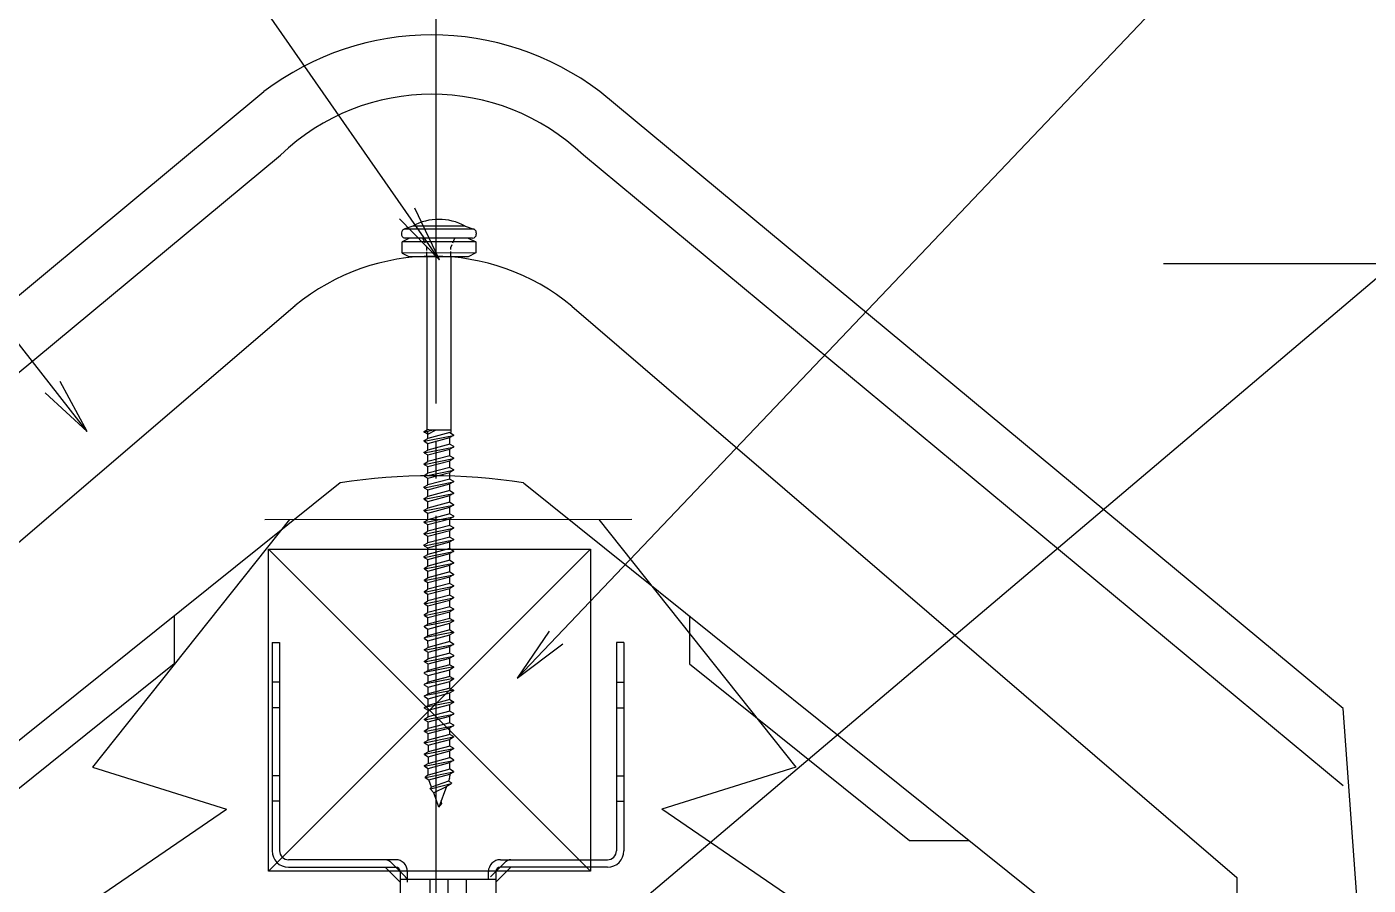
# Model space of a CAD drawing. Extents: x -1727 to 4652, y -2308 to 2357.
# Drawn here: x 668.7 to 847.9, y 599.5 to 714.1 of the extents above; entities that cross this region are included whole.
import ezdxf

# ---------------------------------------------------------------- set-up
doc = ezdxf.new("R2010")
doc.units = 0
doc.header["$LTSCALE"] = 5
doc.linetypes.add('DASHDOT', pattern=[43, 40, -1, 1, -1])
doc.linetypes.add('DASHED', pattern=[7, 6, -1])
for name, color, linetype in [('0-1', 7, 'CONTINUOUS'), ('0-2', 7, 'CONTINUOUS'), ('0-3', 7, 'CONTINUOUS'), ('0-4', 7, 'CONTINUOUS')]:
    doc.layers.add(name, color=color, linetype=linetype)

msp = doc.modelspace()

# ---------------------------------------------------------------- linework, layer by layer
at = {"layer": '0-1', "color": 4, "linetype": 'CONTINUOUS'}
for p, q in [((718.7496, 686.578), (718.7496, 686.3779)), ((720.2495, 687.4783), (719.0774, 687.0479)), ((728.2496, 687.0795), (719.2496, 687.0779)), ((727.2494, 687.4795), (720.2495, 687.4783)), ((727.2494, 687.4795), (728.4215, 687.0495)), ((728.7495, 686.5798), (728.7495, 686.3797)), ((719.8246, 685.878), (718.8248, 685.378)), ((728.6747, 685.3798), (718.8248, 685.378)), ((718.8251, 683.878), (718.8248, 685.378)), ((728.2498, 685.8795), (719.2498, 685.8779)), ((721.8978, 685.1884), (721.5988, 685.8783)), ((722.1499, 684.6085), (722.025, 684.8986)), ((722.1499, 684.1984), (722.1499, 684.6085)), ((725.35, 684.6091), (725.52, 684.9991)), ((725.35, 684.3691), (725.35, 684.6091)), ((725.6148, 685.219), (725.9008, 685.8791)), ((727.6747, 685.8794), (728.6747, 685.3798)), ((728.6747, 685.3798), (728.675, 683.8798)), ((728.675, 683.8798), (718.8251, 683.878)), ((718.8251, 683.878), (719.8251, 683.3781)), ((727.6752, 683.3795), (719.8251, 683.3781)), ((722.1501, 683.3785), (722.15, 684.0385)), ((722.1501, 683.3785), (722.1541, 660.3784)), ((725.3502, 683.3791), (725.3501, 684.0592)), ((725.3502, 683.3791), (725.3543, 659.929)), ((728.675, 683.8798), (727.6752, 683.3795)), ((721.8044, 660.0484), (722.2193, 660.2986)), ((721.8044, 659.9584), (722.8223, 660.2088)), ((721.8044, 659.9584), (721.8044, 660.0484)), ((722.2923, 659.6687), (721.8044, 659.9584)), ((721.8046, 658.7386), (725.7045, 659.5193)), ((722.1541, 660.3784), (722.2193, 660.2986)), ((722.5874, 660.2087), (722.2193, 660.2986)), ((722.2924, 659.1185), (722.2922, 660.0086)), ((722.2923, 659.6687), (723.3122, 660.2088)), ((725.2172, 659.899), (722.2924, 659.1185)), ((725.3543, 660.2092), (722.5874, 660.2087)), ((725.2172, 659.899), (725.7045, 659.6192)), ((725.7045, 659.5193), (725.2173, 659.239)), ((725.7045, 659.6192), (725.7045, 659.5193)), ((721.8046, 658.8385), (722.2924, 659.1185)), ((721.8046, 658.7386), (721.8046, 658.8385)), ((721.8046, 658.7386), (722.2925, 658.4585)), ((721.8049, 657.1885), (725.7048, 657.9692)), ((721.8049, 657.2884), (722.2926, 657.5687)), ((722.2925, 658.4585), (725.2173, 659.239)), ((722.2926, 657.5687), (722.2925, 658.4585)), ((725.2175, 658.3492), (722.2926, 657.5687)), ((722.2927, 656.9087), (725.2176, 657.6892)), ((725.2175, 658.3492), (725.2173, 659.239)), ((725.2175, 658.3492), (725.7047, 658.0691)), ((725.7048, 657.9692), (725.2176, 657.6892)), ((725.2178, 656.7991), (725.2176, 657.6892)), ((725.7047, 658.0691), (725.7048, 657.9692)), ((721.8049, 657.1885), (721.8049, 657.2884)), ((721.8049, 657.1885), (722.2927, 656.9087)), ((721.8052, 655.6384), (725.705, 656.4191)), ((721.8052, 655.7386), (722.2929, 656.0186)), ((721.8052, 655.6384), (721.8052, 655.7386)), ((722.2929, 656.0186), (722.2927, 656.9087)), ((725.2178, 656.7991), (722.2929, 656.0186)), ((722.293, 655.3586), (725.2179, 656.1391)), ((725.2178, 656.7991), (725.705, 656.5193)), ((725.705, 656.4191), (725.2179, 656.1391)), ((725.218, 655.249), (725.2179, 656.1391)), ((725.705, 656.5193), (725.705, 656.4191)), ((721.8052, 655.6384), (722.293, 655.3586)), ((721.8054, 654.0886), (725.7053, 654.8693)), ((721.8054, 654.1885), (722.2932, 654.4685)), ((721.8054, 654.0886), (721.8054, 654.1885)), ((721.8054, 654.0886), (722.2933, 653.8085)), ((722.2932, 654.4685), (722.293, 655.3586)), ((725.218, 655.249), (722.2932, 654.4685)), ((722.2933, 653.8085), (725.2182, 654.589)), ((725.218, 655.249), (725.7053, 654.9692)), ((725.7053, 654.8693), (725.2182, 654.589)), ((725.2183, 653.6992), (725.2182, 654.589)), ((725.7053, 654.9692), (725.7053, 654.8693)), ((721.8057, 652.5385), (725.7056, 653.3192)), ((721.8057, 652.6384), (722.2935, 652.9187)), ((721.8057, 652.5385), (721.8057, 652.6384)), ((721.8057, 652.5385), (722.2936, 652.2587)), ((722.2935, 652.9187), (722.2933, 653.8085)), ((725.2183, 653.6992), (722.2935, 652.9187)), ((722.2936, 652.2587), (725.2184, 653.0392)), ((722.2937, 651.3686), (722.2936, 652.2587)), ((725.2186, 652.1491), (722.2937, 651.3686)), ((725.2183, 653.6992), (725.7056, 653.4191)), ((725.7056, 653.3192), (725.2184, 653.0392)), ((725.2186, 652.1491), (725.2184, 653.0392)), ((725.2186, 652.1491), (725.7058, 651.8693)), ((725.7056, 653.4191), (725.7056, 653.3192)), ((721.806, 650.9884), (725.7059, 651.7691)), ((721.806, 651.0886), (722.2937, 651.3686)), ((721.806, 650.9884), (721.806, 651.0886)), ((721.806, 650.9884), (722.2938, 650.7086)), ((722.2938, 650.7086), (725.2187, 651.4891)), ((722.294, 649.8185), (722.2938, 650.7086)), ((725.2189, 650.599), (722.294, 649.8185)), ((725.7059, 651.7691), (725.2187, 651.4891)), ((725.2189, 650.599), (725.2187, 651.4891)), ((725.2189, 650.599), (725.7061, 650.3093)), ((725.7058, 651.8693), (725.7059, 651.7691)), ((721.8062, 649.5385), (722.294, 649.8185)), ((721.8063, 649.4386), (721.8062, 649.5385)), ((721.8063, 649.4386), (725.7061, 650.2193)), ((721.8063, 649.4386), (722.2941, 649.1585)), ((721.8065, 647.8885), (725.7064, 648.6692)), ((722.2941, 649.1585), (725.219, 649.939)), ((722.2943, 648.2687), (722.2941, 649.1585)), ((725.2191, 649.0492), (722.2943, 648.2687)), ((725.7061, 650.2193), (725.219, 649.939)), ((725.2191, 649.0492), (725.219, 649.939)), ((725.2191, 649.0492), (725.7064, 648.7592)), ((725.7064, 648.6692), (725.2193, 648.3892)), ((725.7061, 650.3093), (725.7061, 650.2193)), ((725.7064, 648.7592), (725.7064, 648.6692)), ((721.8065, 647.9884), (722.2943, 648.2687)), ((721.8065, 647.8885), (721.8065, 647.9884)), ((721.8065, 647.8885), (722.2944, 647.6087)), ((721.8068, 646.3384), (725.7067, 647.1191)), ((722.2944, 647.6087), (725.2193, 648.3892)), ((722.2945, 646.7186), (722.2944, 647.6087)), ((725.2194, 647.4991), (722.2945, 646.7186)), ((722.2947, 646.0586), (725.2195, 646.8391)), ((725.2194, 647.4991), (725.2193, 648.3892)), ((725.2194, 647.4991), (725.7067, 647.2091)), ((725.7067, 647.1191), (725.2195, 646.8391)), ((725.2197, 645.949), (725.2195, 646.8391)), ((725.7067, 647.2091), (725.7067, 647.1191)), ((721.8068, 646.4386), (722.2945, 646.7186)), ((721.8068, 646.3384), (721.8068, 646.4386)), ((721.8068, 646.3384), (722.2947, 646.0586)), ((721.8071, 644.7886), (725.7069, 645.5693)), ((721.8071, 644.8885), (722.2948, 645.1685)), ((722.2948, 645.1685), (722.2947, 646.0586)), ((725.2197, 645.949), (722.2948, 645.1685)), ((722.2949, 644.5085), (725.2198, 645.289)), ((725.2197, 645.949), (725.7069, 645.6593)), ((725.7069, 645.5693), (725.2198, 645.289)), ((725.22, 644.3992), (725.2198, 645.289)), ((725.7069, 645.6593), (725.7069, 645.5693)), ((721.8071, 644.7886), (721.8071, 644.8885)), ((721.8071, 644.7886), (722.2949, 644.5085)), ((721.8073, 643.3384), (722.2951, 643.6187)), ((721.8074, 643.2385), (721.8073, 643.3384)), ((721.8074, 643.2385), (725.7072, 644.0192)), ((721.8074, 643.2385), (722.2952, 642.9587)), ((722.2951, 643.6187), (722.2949, 644.5085)), ((725.22, 644.3992), (722.2951, 643.6187)), ((722.2952, 642.9587), (725.2201, 643.7392)), ((725.22, 644.3992), (725.7072, 644.1092)), ((725.7072, 644.0192), (725.2201, 643.7392)), ((725.2202, 642.8491), (725.2201, 643.7392)), ((725.7072, 644.1092), (725.7072, 644.0192)), ((721.8076, 641.6884), (725.7075, 642.4691)), ((721.8076, 641.7886), (722.2954, 642.0686)), ((721.8076, 641.6884), (721.8076, 641.7886)), ((721.8076, 641.6884), (722.2955, 641.4086)), ((722.2954, 642.0686), (722.2952, 642.9587)), ((725.2202, 642.8491), (722.2954, 642.0686)), ((722.2955, 641.4086), (725.2203, 642.1792)), ((722.2956, 640.5185), (722.2955, 641.4086)), ((725.2202, 642.8491), (725.7075, 642.5591)), ((725.7075, 642.4691), (725.2203, 642.1792)), ((725.2205, 641.2891), (725.2203, 642.1792)), ((725.7075, 642.5591), (725.7075, 642.4691)), ((721.8079, 640.1386), (725.7078, 640.9193)), ((721.8079, 640.2385), (722.2956, 640.5185)), ((721.8079, 640.1386), (721.8079, 640.2385)), ((721.8079, 640.1386), (722.2958, 639.8585)), ((725.2205, 641.2891), (722.2956, 640.5185)), ((722.2958, 639.8585), (725.2206, 640.6291)), ((722.2959, 638.9687), (722.2958, 639.8585)), ((725.2208, 639.739), (722.2959, 638.9687)), ((725.2205, 641.2891), (725.7078, 641.0093)), ((725.7078, 640.9193), (725.2206, 640.6291)), ((725.2208, 639.739), (725.2206, 640.6291)), ((725.2208, 639.739), (725.708, 639.4592)), ((725.7078, 641.0093), (725.7078, 640.9193)), ((721.8082, 638.5885), (725.708, 639.3692)), ((721.8082, 638.6884), (722.2959, 638.9687)), ((721.8082, 638.5885), (721.8082, 638.6884)), ((721.8082, 638.5885), (722.296, 638.3087)), ((721.8085, 637.0384), (725.7083, 637.8191)), ((722.296, 638.3087), (725.2209, 639.079)), ((722.2962, 637.4186), (722.296, 638.3087)), ((725.2211, 638.1892), (722.2962, 637.4186)), ((725.708, 639.3692), (725.2209, 639.079)), ((725.2211, 638.1892), (725.2209, 639.079)), ((725.2211, 638.1892), (725.7083, 637.9091)), ((725.7083, 637.8191), (725.2212, 637.5292)), ((725.708, 639.4592), (725.708, 639.3692)), ((725.7083, 637.9091), (725.7083, 637.8191)), ((721.8084, 637.1386), (722.2962, 637.4186)), ((721.8085, 637.0384), (721.8084, 637.1386)), ((721.8085, 637.0384), (722.2963, 636.7586)), ((721.8087, 635.4886), (725.7086, 636.2693)), ((722.2963, 636.7586), (725.2212, 637.5292)), ((722.2965, 635.8685), (722.2963, 636.7586)), ((725.2213, 636.6391), (722.2965, 635.8685)), ((725.2213, 636.6391), (725.2212, 637.5292)), ((725.2213, 636.6391), (725.7086, 636.3593)), ((725.7086, 636.2693), (725.2214, 635.9791)), ((725.7086, 636.3593), (725.7086, 636.2693)), ((721.8087, 635.5885), (722.2965, 635.8685)), ((721.8087, 635.4886), (721.8087, 635.5885)), ((721.8087, 635.4886), (722.2966, 635.2085)), ((725.7088, 634.8092), (721.809, 634.0384)), ((721.809, 634.0384), (722.2967, 634.3187)), ((722.2966, 635.2085), (725.2214, 635.9791)), ((722.2967, 634.3187), (722.2966, 635.2085)), ((725.2216, 635.089), (722.2967, 634.3187)), ((722.2969, 633.6587), (725.2217, 634.429)), ((725.2216, 635.089), (725.2214, 635.9791)), ((725.2216, 635.089), (725.7088, 634.8092)), ((725.7089, 634.7192), (725.2217, 634.429)), ((725.2219, 633.5392), (725.2217, 634.429)), ((725.7088, 634.8092), (725.7089, 634.7192)), ((721.809, 633.9385), (721.809, 634.0384)), ((721.809, 633.9385), (722.2969, 633.6587)), ((725.7091, 633.2591), (721.8093, 632.4886)), ((721.8093, 632.4886), (722.297, 632.7686)), ((721.8093, 632.3884), (721.8093, 632.4886)), ((722.297, 632.7686), (722.2969, 633.6587)), ((725.2219, 633.5392), (722.297, 632.7686)), ((722.2971, 632.1086), (725.222, 632.8792)), ((725.2219, 633.5392), (725.7091, 633.2591)), ((725.7091, 633.1592), (725.222, 632.8792)), ((725.2221, 631.9891), (725.222, 632.8792)), ((725.7091, 633.2591), (725.7091, 633.1592)), ((721.8093, 632.3884), (722.2971, 632.1086)), ((721.8095, 630.8386), (725.7094, 631.6091)), ((721.8095, 630.9385), (722.2973, 631.2185)), ((721.8095, 630.8386), (721.8095, 630.9385)), ((721.8095, 630.8386), (722.2974, 630.5585)), ((722.2973, 631.2185), (722.2971, 632.1086)), ((725.2221, 631.9891), (722.2973, 631.2185)), ((722.2974, 630.5585), (725.2223, 631.3291)), ((725.2221, 631.9891), (725.7094, 631.7093)), ((725.7094, 631.6091), (725.2223, 631.3291)), ((725.2224, 630.439), (725.2223, 631.3291)), ((725.7094, 631.7093), (725.7094, 631.6091)), ((721.8098, 629.2885), (725.7097, 630.0593)), ((721.8098, 629.3884), (722.2976, 629.6687)), ((721.8098, 629.2885), (721.8098, 629.3884)), ((721.8098, 629.2885), (722.2977, 629.0087)), ((722.2976, 629.6687), (722.2974, 630.5585)), ((725.2224, 630.439), (722.2976, 629.6687)), ((722.2977, 629.0087), (725.2225, 629.779)), ((722.2978, 628.1186), (722.2977, 629.0087)), ((725.2227, 628.8892), (722.2978, 628.1186)), ((725.2224, 630.439), (725.7097, 630.1592)), ((725.7097, 630.0593), (725.2225, 629.779)), ((725.2227, 628.8892), (725.2225, 629.779)), ((725.2227, 628.8892), (725.7099, 628.6091)), ((725.7097, 630.1592), (725.7097, 630.0593)), ((725.7099, 628.6091), (721.8101, 627.8386)), ((721.8101, 627.8386), (722.2978, 628.1186)), ((721.8101, 627.7384), (721.8101, 627.8386)), ((721.8101, 627.7384), (722.2979, 627.4586)), ((722.2979, 627.4586), (725.2228, 628.2292)), ((722.2981, 626.5685), (722.2979, 627.4586)), ((725.223, 627.3391), (722.2981, 626.5685)), ((725.71, 628.5092), (725.2228, 628.2292)), ((725.223, 627.3391), (725.2228, 628.2292)), ((725.223, 627.3391), (725.7102, 627.0593)), ((725.7099, 628.6091), (725.71, 628.5092)), ((725.7102, 627.0593), (721.8104, 626.2885)), ((721.8104, 626.2885), (722.2981, 626.5685)), ((721.8104, 626.1886), (721.8104, 626.2885)), ((721.8104, 626.1886), (722.2982, 625.9085)), ((725.7105, 625.5092), (721.8106, 624.7384)), ((722.2982, 625.9085), (725.2231, 626.6791)), ((722.2984, 625.0187), (722.2982, 625.9085)), ((725.2232, 625.789), (722.2984, 625.0187)), ((725.7102, 626.9591), (725.2231, 626.6791)), ((725.2232, 625.789), (725.2231, 626.6791)), ((725.2232, 625.789), (725.7105, 625.5092)), ((725.7105, 625.4093), (725.2234, 625.129)), ((725.7102, 627.0593), (725.7102, 626.9591)), ((725.7105, 625.5092), (725.7105, 625.4093)), ((721.8106, 624.7384), (722.2984, 625.0187)), ((721.8106, 624.6385), (721.8106, 624.7384)), ((721.8106, 624.6385), (722.2985, 624.3587)), ((725.7108, 623.9591), (721.8109, 623.1886)), ((722.2985, 624.3587), (725.2234, 625.129)), ((722.2986, 623.4686), (722.2985, 624.3587)), ((725.2235, 624.2392), (722.2986, 623.4686)), ((722.2988, 622.8086), (725.2236, 623.5792)), ((725.2235, 624.2392), (725.2234, 625.129)), ((725.2235, 624.2392), (725.7108, 623.9591)), ((725.7108, 623.8592), (725.2236, 623.5792)), ((725.2238, 622.6891), (725.2236, 623.5792)), ((725.7108, 623.9591), (725.7108, 623.8592)), ((721.8109, 623.1886), (722.2986, 623.4686)), ((721.8109, 623.0884), (721.8109, 623.1886)), ((721.8109, 623.0884), (722.2988, 622.8086)), ((721.8112, 621.5386), (725.7111, 622.3091)), ((721.8112, 621.6385), (722.2989, 621.9185)), ((722.2989, 621.9185), (722.2988, 622.8086)), ((725.2238, 622.6891), (722.2989, 621.9185)), ((722.299, 621.2585), (725.2239, 622.0291)), ((725.2238, 622.6891), (725.711, 622.4093)), ((725.7111, 622.3091), (725.2239, 622.0291)), ((725.2241, 621.139), (725.2239, 622.0291)), ((725.711, 622.4093), (725.7111, 622.3091)), ((721.8112, 621.5386), (721.8112, 621.6385)), ((721.8112, 621.5386), (722.299, 621.2585)), ((721.8114, 620.0884), (722.2992, 620.3687)), ((721.8115, 619.9885), (721.8114, 620.0884)), ((721.8115, 619.9885), (725.7113, 620.7593)), ((721.8115, 619.9885), (722.2993, 619.7087)), ((722.2992, 620.3687), (722.299, 621.2585)), ((725.2241, 621.139), (722.2992, 620.3687)), ((722.2993, 619.7087), (725.2242, 620.479)), ((725.2241, 621.139), (725.7113, 620.8592)), ((725.7113, 620.7593), (725.2242, 620.479)), ((725.2243, 619.5892), (725.2242, 620.479)), ((725.7113, 620.8592), (725.7113, 620.7593)), ((725.7116, 619.2092), (721.8117, 618.4384)), ((721.8117, 618.5386), (722.3025, 618.8186)), ((721.8117, 618.4384), (721.8117, 618.5386)), ((721.8117, 618.4384), (722.3008, 618.1586)), ((722.2995, 618.8186), (722.2993, 619.7087)), ((725.2243, 619.5892), (722.2995, 618.8186)), ((722.2996, 618.1586), (725.2245, 618.9292)), ((722.2996, 618.1586), (722.2997, 617.2685)), ((725.7116, 619.2092), (725.2206, 618.9292)), ((725.7116, 619.3091), (725.2234, 619.5892)), ((725.2246, 618.0391), (725.2245, 618.9292)), ((725.7116, 619.3091), (725.7116, 619.2092)), ((725.7119, 617.6591), (721.812, 616.8886)), ((721.812, 616.9786), (722.3027, 617.2685)), ((721.812, 616.8886), (721.812, 616.9786)), ((721.812, 616.8886), (722.3011, 616.6085)), ((725.2246, 618.0391), (722.2997, 617.2685)), ((722.2999, 616.6085), (725.2247, 617.3791)), ((722.2999, 616.6085), (722.3, 615.7187)), ((722.3, 615.7187), (725.2249, 616.489)), ((725.7119, 617.6591), (725.2208, 617.3791)), ((725.7119, 617.7593), (725.2237, 618.0391)), ((725.7121, 616.2092), (725.224, 616.489)), ((725.2249, 616.489), (725.2247, 617.3791)), ((725.7119, 617.7593), (725.7119, 617.6591)), ((721.8123, 615.3385), (725.7121, 616.1093)), ((721.8123, 615.4285), (722.303, 615.7187)), ((721.8123, 615.3385), (721.8123, 615.4285)), ((721.8123, 615.3385), (722.3013, 615.0587)), ((725.7124, 614.5592), (721.9494, 613.8085)), ((722.3001, 615.0587), (725.225, 615.829)), ((722.3003, 614.1686), (722.3001, 615.0587)), ((725.2252, 614.9392), (722.3003, 614.1686)), ((725.7121, 616.1093), (725.2211, 615.829)), ((725.7124, 614.5592), (725.2214, 614.2792)), ((725.7124, 614.6591), (725.2243, 614.9392)), ((725.2252, 614.9392), (725.225, 615.829)), ((725.7121, 616.2092), (725.7121, 616.1093)), ((725.7124, 614.6591), (725.7124, 614.5592)), ((721.9386, 613.8184), (722.4264, 613.5386)), ((722.3003, 614.1686), (721.9493, 613.9084)), ((721.9494, 613.8085), (721.9493, 613.9084)), ((722.4255, 613.5386), (725.2253, 614.2792)), ((722.7767, 612.5687), (722.4255, 613.5386)), ((725.3947, 612.9991), (722.6438, 612.2987)), ((725.0274, 613.3389), (722.7767, 612.5687)), ((725.3947, 612.9991), (724.7027, 612.5991)), ((725.1645, 613.7191), (725.0274, 613.3389)), ((725.4376, 613.1092), (725.0274, 613.3389)), ((725.2253, 614.2792), (725.2253, 614.059)), ((725.4376, 613.1092), (725.3947, 612.9991)), ((722.7767, 612.5687), (722.6057, 612.3887)), ((722.6438, 612.2987), (722.6057, 612.3887)), ((723.0588, 611.7987), (722.6438, 612.2987)), ((724.7027, 612.5991), (723.0588, 611.7987)), ((723.7632, 609.8689), (723.0588, 611.7987)), ((724.7747, 612.6489), (723.7632, 609.8689)), ((723.7632, 609.8689), (724.1382, 610.379)), ((724.1382, 610.379), (724.0691, 610.709))]:
    msp.add_line(p, q, dxfattribs=at)
at = {"layer": '0-1', "color": 7, "linetype": 'CONTINUOUS'}
for p, q in [((703.7938, 648.2752), (677.4706, 615.2058)), ((700.524, 648.3106), (749.5195, 648.3151)), ((745.1106, 648.279), (771.4398, 615.2143)), ((744.0052, 644.322), (701.0052, 601.322)), ((701.0052, 644.322), (744.0052, 601.322)), ((677.4706, 615.2058), (695.3762, 609.591)), ((771.4398, 615.2143), (753.5352, 609.5963)), ((667.8454, 590.7923), (695.3762, 609.591)), ((781.0695, 590.8025), (753.5352, 609.5963))]:
    msp.add_line(p, q, dxfattribs=at)
at = {"layer": '0-1', "color": 3, "linetype": 'CONTINUOUS'}
for p, q in [((701.0052, 601.322), (701.0052, 644.322)), ((701.0052, 644.322), (744.0052, 644.322)), ((744.0052, 644.322), (744.0052, 601.322)), ((744.0052, 601.322), (701.0052, 601.322))]:
    msp.add_line(p, q, dxfattribs=at)
at = {"layer": '0-1', "color": 6, "linetype": 'CONTINUOUS'}
for p, q in [((701.4678, 631.8607), (701.4678, 604.0607)), ((701.4678, 631.8607), (702.4678, 631.8607)), ((702.4678, 631.8607), (702.4678, 604.0607)), ((747.4678, 631.8607), (747.4678, 604.0607)), ((748.4678, 631.8607), (747.4678, 631.8607)), ((748.4678, 631.8607), (748.4678, 604.0607)), ((717.9678, 602.8607), (703.6678, 602.8607)), ((731.9678, 602.8607), (746.2678, 602.8607)), ((703.6678, 601.8607), (717.9678, 601.8607)), ((716.5678, 601.8607), (718.5678, 599.8607)), ((718.5678, 601.2607), (718.5678, 595.1419)), ((718.5678, 600.2607), (731.3678, 600.2607)), ((719.5678, 600.2607), (719.5678, 601.2607)), ((722.5536, 600.2607), (722.5536, 595.1419)), ((724.9678, 600.2607), (724.9678, 564.3741)), ((727.382, 600.2607), (727.382, 595.1419)), ((730.3678, 600.2607), (730.3678, 601.2607)), ((733.3678, 601.8607), (731.3678, 599.8607)), ((731.3678, 601.2607), (731.3678, 595.1419)), ((746.2678, 601.8607), (731.9678, 601.8607))]:
    msp.add_line(p, q, dxfattribs=at)
at = {"layer": '0-1', "color": 6, "linetype": 'DASHED'}
for p, q in [((702.4678, 626.5607), (701.4678, 626.5607)), ((747.4678, 626.5607), (748.4678, 626.5607)), ((702.4678, 623.1607), (701.4678, 623.1607)), ((747.4678, 623.1607), (748.4678, 623.1607)), ((702.4678, 614.0607), (701.4678, 614.0607)), ((747.4678, 614.0607), (748.4678, 614.0607)), ((702.4678, 610.6607), (701.4678, 610.6607)), ((747.4678, 610.6607), (748.4678, 610.6607)), ((717.2749, 602.5678), (719.2749, 600.5678)), ((732.6607, 602.5678), (730.6607, 600.5678))]:
    msp.add_line(p, q, dxfattribs=at)
at = {"layer": '0-1', "color": 4, "linetype": 'CONTINUOUS'}
for centre, radius, start, end in [((723.7507, 681.1189), 7.2555, 61.1686, 118.8521), ((719.2497, 686.5781), 0.5001, 90.0101, 180.0101), ((719.2497, 686.378), 0.5001, 180.0101, 270.0101), ((728.2497, 686.5797), 0.5001, 0.0101, 90.0101), ((728.2497, 686.3796), 0.5001, 270.0101, 360.0101), ((724.2254, 614.0588), 0.9999, 340.0101, 360.0101)]:
    msp.add_arc(centre, radius, start, end, dxfattribs=at)
at = {"layer": '0-1', "color": 6, "linetype": 'CONTINUOUS'}
for centre, radius, start, end in [((703.6678, 604.0607), 2.2, 180, 270), ((703.6678, 604.0607), 1.2, 180, 270), ((746.2678, 604.0607), 1.2, 270, 360), ((746.2678, 604.0607), 2.2, 270, 360), ((717.9678, 601.2607), 1.6, 0, 90), ((731.9678, 601.2607), 1.6, 90, 180), ((717.9678, 601.2607), 0.6, 0, 90), ((731.9678, 601.2607), 0.6, 90, 180)]:
    msp.add_arc(centre, radius, start, end, dxfattribs=at)
at = {"layer": '0-1', "color": 6, "linetype": 'DASHED'}
for centre, start, end in [((716.5678, 601.8607), 45, 90), ((733.3678, 601.8607), 90, 135), ((718.5678, 599.8607), 0, 45)]:
    msp.add_arc(centre, 1, start, end, dxfattribs=at)
at = {"layer": '0-2', "color": 2, "linetype": 'CONTINUOUS'}
for p, q in [((600.9677, 622.971), (700.3707, 705.425)), ((844.5517, 623.056), (745.2387, 705.435)), ((601.0697, 612.736), (702.5747, 696.933)), ((844.5517, 612.736), (743.0477, 696.933)), ((704.5327, 676.833), (615.3107, 600.426)), ((741.5137, 676.794), (830.3107, 600.504)), ((710.5507, 653.183), (616.1077, 577.426)), ((735.0707, 653.183), (829.9987, 577.037)), ((688.4147, 635.426), (688.4147, 629.017)), ((757.2077, 635.426), (757.2077, 629.017)), ((688.4147, 629.017), (659.0057, 605.426)), ((757.2077, 629.017), (786.6167, 605.426)), ((847.8107, 577.426), (844.5517, 623.056)), ((786.6167, 605.426), (794.6077, 605.426)), ((830.3107, 600.504), (830.3107, 577.426))]:
    msp.add_line(p, q, dxfattribs=at)
for centre, radius, start, end in [((722.8117, 675.932), 37.06, 52.7582, 127.267), ((722.8107, 675.849), 29.224, 46.1742, 133.826), ((722.9997, 654.379), 29.073, 50.4447, 129.436), ((722.8107, 575.485), 78.659, 81.0331, 98.9669)]:
    msp.add_arc(centre, radius, start, end, dxfattribs=at)
at = {"layer": '0-3', "color": 7, "linetype": 'CONTINUOUS'}
msp.add_line((820.5211, 682.459), (901.5928, 682.4516), dxfattribs=at)
for points in [[(723.8225, 682.9889), (580.8592, 888.1254), (565.8592, 888.1254)], [(676.7804, 660.0613), (593.0813, 767.1801), (543.0813, 767.1846)], [(734.227, 627.1019), (861.3737, 760.6864), (891.3737, 760.6864)], [(724.192, 574.842), (894.648, 719.2561), (924.648, 719.2561)], [(718.5088, 688.4273), (723.8225, 682.9889), (720.5598, 689.8567)], [(671.1777, 665.2015), (676.7804, 660.0613), (673.1476, 666.7407)], [(738.4924, 633.3963), (734.227, 627.1019), (740.3032, 631.6727)]]:
    msp.add_lwpolyline(points, dxfattribs=at)
at = {"layer": '0-4', "color": 4, "linetype": 'DASHDOT'}
msp.add_line((723.3751, 233.7828), (723.3751, 880.0737), dxfattribs=at)

doc.saveas('drawing.dxf')
